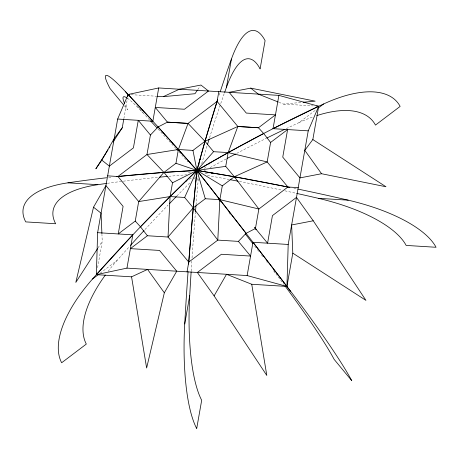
<?xml version="1.0" encoding="UTF-8"?>
<svg xmlns="http://www.w3.org/2000/svg" width="459" height="459" viewBox="0 0 459 459"><rect width="100%" height="100%" fill="white"/><g stroke="black" fill="none" stroke-linecap="round" stroke-linejoin="round"><path stroke-width="0.34" stroke-dasharray="2.29 1.72" d="M97.583 267.717L102.231 241.377L101.938 234.325M123.85 118.743L127.516 97.945M98.019 247.917L102.231 241.377M197.772 89.671L200.158 86.206M100.194 273.203L117.16 260.356A860.734 392.221 -39.6 0 1 129.536 246.454M286.244 128.629A860.734 392.221 -39.6 0 1 299.004 122.633L315.964 109.787M278.854 102.248L283.501 104.09L301.093 102.455M130.941 94.652L156.284 96.218M283.501 104.09L313.072 105.914M136.897 105.45L137.631 106.339M137.998 106.781L139.834 109.001M140.202 109.443L143.139 112.994A860.734 71.988 52.9 0 1 149.617 119.919M274.126 271.326L274.861 272.216M124.326 105.771L127.631 109.764A115.76 9.679 52.9 0 1 125.037 104.52M108.112 271.344A115.76 52.751 -39.6 0 1 117.16 260.356M144.981 229.54A860.734 392.221 -39.6 0 1 168.034 205.11M176.853 196.01A860.734 392.221 -39.6 0 1 190.244 182.435M193.744 178.93A860.734 392.221 -39.6 0 1 195.253 177.432M204.33 168.464A860.734 392.221 -39.6 0 1 206.86 165.98M191.168 271.189A860.734 226.442 -86.5 0 1 191.81 261.246M192.034 257.935A860.734 226.442 -86.5 0 1 195.431 212.27M196.027 205.007A860.734 226.442 -86.5 0 1 198.38 178.212M199.654 164.701A860.734 226.442 -86.5 0 1 199.791 163.278M273.455 270.563A115.76 9.679 52.9 0 1 283.811 284.322M228.915 212.632A860.734 71.988 52.9 0 1 230.665 214.892M254.705 246.07A860.734 71.988 52.9 0 1 256.013 247.774M257.321 249.484A860.734 71.988 52.9 0 1 258.933 251.584M261.355 254.734A860.734 71.988 52.9 0 1 263.368 257.367M266.587 261.573A860.734 71.988 52.9 0 1 267.39 262.623M293.909 188.247A860.734 328.242 10 0 1 297.283 188.942M188.437 172.136A860.734 328.242 10 0 1 190.399 172.469M207.405 175.464A860.734 328.242 10 0 1 229.609 179.572M239.391 181.454A860.734 328.242 10 0 1 282.033 190.192M284.832 190.801A860.734 328.242 10 0 1 296.021 193.25M299.004 122.633A115.76 52.751 -39.6 0 1 313.032 116.884M189.315 179.268A860.734 392.221 -39.6 0 1 192.866 177.254M204.123 170.955A860.734 392.221 -39.6 0 1 205.305 170.295M210.044 167.684A860.734 392.221 -39.6 0 1 226.029 159.032M236.672 153.404A860.734 392.221 -39.6 0 1 266.386 138.268M219.109 95.128A860.734 226.442 -86.5 0 1 219.993 92.42M196.871 180.703A860.734 226.442 -86.5 0 1 197.978 176.755M201.713 163.748A860.734 226.442 -86.5 0 1 207.038 145.922M209.545 137.803A860.734 226.442 -86.5 0 1 224.417 92.993M127.309 98.163A115.76 9.679 52.9 0 1 143.139 112.994M158.12 129.077A860.734 71.988 52.9 0 1 176.342 148.98M179.01 151.918A860.734 71.988 52.9 0 1 188.001 161.884M108.628 177.524A860.734 328.242 10 0 1 111.933 177.151M107.395 183.307A860.734 328.242 10 0 1 158.257 177.289M168.786 176.302A860.734 328.242 10 0 1 186.756 174.804M204.984 173.519A860.734 328.242 10 0 1 209.063 173.261"/><path stroke-width="0.69" d="M131.561 276.829L146.628 368.02L164.328 292.79L147.574 269.404L131.561 276.829L96.361 274.654L97.624 232.673L117.653 119.053L128.13 94.479L158.716 87.95L278.894 95.386L318.701 106.264L312.837 139.542L304.793 150.334L321.547 173.726L385.979 186.75L312.837 139.542M251.739 284.264L266.805 375.451L214.106 295.871L226.511 274.287L251.739 284.264L286.938 286.439L288.195 244.458L308.23 130.838L318.701 106.264L316.59 106.132M292.802 253.161L365.943 300.37L313.25 220.785L291.631 224.967L292.802 253.161L286.938 286.439L247.131 275.561L126.954 268.125L96.361 274.654L96.608 273.266M113.069 142.032L122.26 127.757L123.729 119.438M127.763 96.556L128.13 94.479L129.536 94.565M126.954 268.125L132.817 234.847L97.624 232.673M97.635 248.514L75.815 282.423L93.516 207.193L105.92 185.608L123.098 206.378L118.238 233.947L135.25 221.066L138.687 201.57L163.92 172.395L175.952 163.289L178.379 149.502L188.052 123.408L217.09 101.416L218.805 91.668M298.212 187.651L287.902 187.014L267.161 161.941L228.157 152.583L213.578 151.682L204.989 141.297L188.047 123.402L167.432 122.134L158.074 126.965L150.42 135.015L146.983 154.511L117.946 176.503L107.635 175.86M117.653 119.053L152.853 121.228L158.716 87.95M303.204 102.259L315.161 101.152L250.734 88.128L229.116 92.305L246.299 113.075L275.457 114.882L258.446 127.763L237.831 126.483L204.989 141.297L192.958 150.403L178.379 149.502L146.983 154.511L163.92 172.395L172.515 182.78L170.082 196.567L168.017 237.028L188.758 262.095L187.042 271.843M189.71 295.694A115.76 30.455 -86.5 0 0 201.685 400.265L196.699 428.545A115.76 30.455 -86.5 0 1 184.725 323.968L189.71 295.694A860.734 226.442 -86.5 0 1 191.128 271.848M226.453 87.296L231.434 59.022A115.76 30.455 -86.5 0 1 265.09 40.621L260.104 68.902A115.76 30.455 -86.5 0 0 226.453 87.296A860.734 226.442 -86.5 0 0 224.646 92.357M222.294 185.861L219.861 199.642L217.796 240.103L188.758 262.095L193.256 207.852L196.922 170.427L204.989 141.297L217.09 101.416L237.831 126.483L258.446 127.763L263.673 133.5L270.598 142.451L267.161 161.941L234.319 176.749L222.294 185.861L196.922 170.427L175.952 163.289M313.25 220.785L296.491 197.399L272.439 215.615L267.58 243.184L255.428 228.496L258.865 209L234.319 176.749L225.73 166.365L228.157 152.583L237.831 126.489M247.131 275.561L252.995 242.283L288.195 244.458M308.23 130.838L273.03 128.663L278.894 95.386M214.106 295.871L197.353 272.48L221.404 254.263L250.568 256.065L238.416 241.382L217.796 240.103L193.256 207.852L184.661 197.468L196.922 170.427A860.734 226.442 -86.5 0 1 217.612 99.769M108.094 149.766L95.845 168.803L101.812 160.134L114.216 138.549L122.26 127.757M164.328 292.79L176.732 271.206L159.548 250.436L130.39 248.635L147.402 235.748L168.017 237.028L193.256 207.852L205.282 198.741L219.861 199.642L258.865 209.006L287.902 187.014L234.319 176.749L196.922 170.427L163.92 172.395L117.946 176.503L138.681 201.57L170.082 196.567L184.661 197.468M109.242 147.982L110.011 146.794M197.376 90.251L194.983 93.716L163.324 96.654L156.989 96.264M213.578 151.682L196.922 170.427A860.734 392.221 -39.6 0 0 92.483 279.043A115.76 52.751 -39.6 0 0 61.649 362.759L86.321 344.072A115.76 52.751 -39.6 0 1 105.3 275.113M96.361 274.654L132.817 234.847M238.416 241.382L246.07 233.333L255.428 228.496M147.402 235.748L140.477 226.803L170.082 196.567L196.922 170.427L228.157 152.583L263.673 133.5M270.598 142.451L287.609 129.564L282.75 157.133L299.928 177.903L321.547 173.726M92.483 279.043L98.14 274.757M319.051 107.452L323.675 103.946A115.76 52.751 -39.6 0 1 400.139 106.408L375.468 125.095A115.76 52.751 -39.6 0 0 316.836 115.593M172.515 182.78L196.922 170.427A860.734 392.221 -39.6 0 1 323.675 103.946M273.03 128.663L318.701 106.264M163.324 96.654L179.337 89.23L200.956 85.047L208.495 91.031L184.443 109.248L155.28 107.446L167.432 122.134L188.052 123.408M225.73 166.365L196.922 170.427A860.734 328.242 10 0 0 116.575 176.646M97.865 184.679A115.76 44.144 10 0 0 55.648 223.745L25.738 221.892A115.76 44.144 10 0 1 67.961 182.825L97.865 184.679A860.734 328.242 10 0 1 106.712 183.399M318.294 198.311L348.203 200.164A115.76 44.144 10 0 1 436.05 247.275L406.14 245.422A115.76 44.144 10 0 0 318.294 198.311A860.734 328.242 10 0 0 296.715 193.405M254.716 227.544L256.156 229.443M256.128 229.448L254.705 227.589M278.194 101.99L258.274 94.112L250.734 88.128M101.812 160.134L109.357 166.118L133.408 147.896L138.274 120.327L150.42 135.015M93.516 207.193L101.06 213.177L101.909 233.62M128.13 94.479L152.853 121.228M135.25 221.066L140.477 226.803M158.074 126.965L196.922 170.427L246.07 233.333M123.224 104.44L110.005 88.461A115.76 9.679 52.9 0 1 125.514 91.691L128.451 95.242M286.238 285.974L290.645 291.299A115.76 9.679 52.9 0 1 351.783 380.706L334.158 359.403A115.76 9.679 52.9 0 0 285.016 285.946M252.995 242.283L286.938 286.439M205.282 198.741L196.922 170.427L192.958 150.403M184.725 323.968A860.734 226.442 -86.5 0 1 188.058 271.665M188.609 264.097A860.734 226.442 -86.5 0 1 196.922 170.427A860.734 71.988 52.9 0 0 125.514 91.691M290.645 291.299A860.734 71.988 52.9 0 0 196.922 170.427A860.734 328.242 10 0 1 289.864 187.415M297.954 189.085A860.734 328.242 10 0 1 348.203 200.164M220.211 91.743A860.734 226.442 -86.5 0 1 231.434 59.022M67.961 182.825A860.734 328.242 10 0 1 106.654 177.748M130.459 245.427A860.734 392.221 -39.6 0 1 144.034 230.561M169.497 203.589A860.734 392.221 -39.6 0 1 176.359 196.515M208.897 163.995A860.734 392.221 -39.6 0 1 209.912 163.002M195.482 211.61A860.734 226.442 -86.5 0 1 195.97 205.666M200.141 159.732A860.734 226.442 -86.5 0 1 200.279 158.309M189.211 161.723A860.734 71.988 52.9 0 1 190.083 162.83M218.863 199.676A860.734 71.988 52.9 0 1 220.171 201.363M245.525 234.136A860.734 71.988 52.9 0 1 252.955 243.792M183.198 171.247A860.734 328.242 10 0 1 184.512 171.465M230.263 179.698A860.734 328.242 10 0 1 238.083 181.202M185.763 181.294A860.734 392.221 -39.6 0 1 186.945 180.617M227.211 158.401A860.734 392.221 -39.6 0 1 235.49 154.023M267.029 137.947A860.734 392.221 -39.6 0 1 284.964 129.237M195.396 185.987A860.734 226.442 -86.5 0 1 195.763 184.661M207.422 144.665A860.734 226.442 -86.5 0 1 209.161 139.043M124.544 103.39A115.76 9.679 52.9 0 1 126.741 97.79M150.552 120.924A860.734 71.988 52.9 0 1 157.167 128.044M176.784 149.468A860.734 71.988 52.9 0 1 177.673 150.443M159.566 177.163A860.734 328.242 10 0 1 167.466 176.422M211.111 173.135A860.734 328.242 10 0 1 212.477 173.054"/></g></svg>
